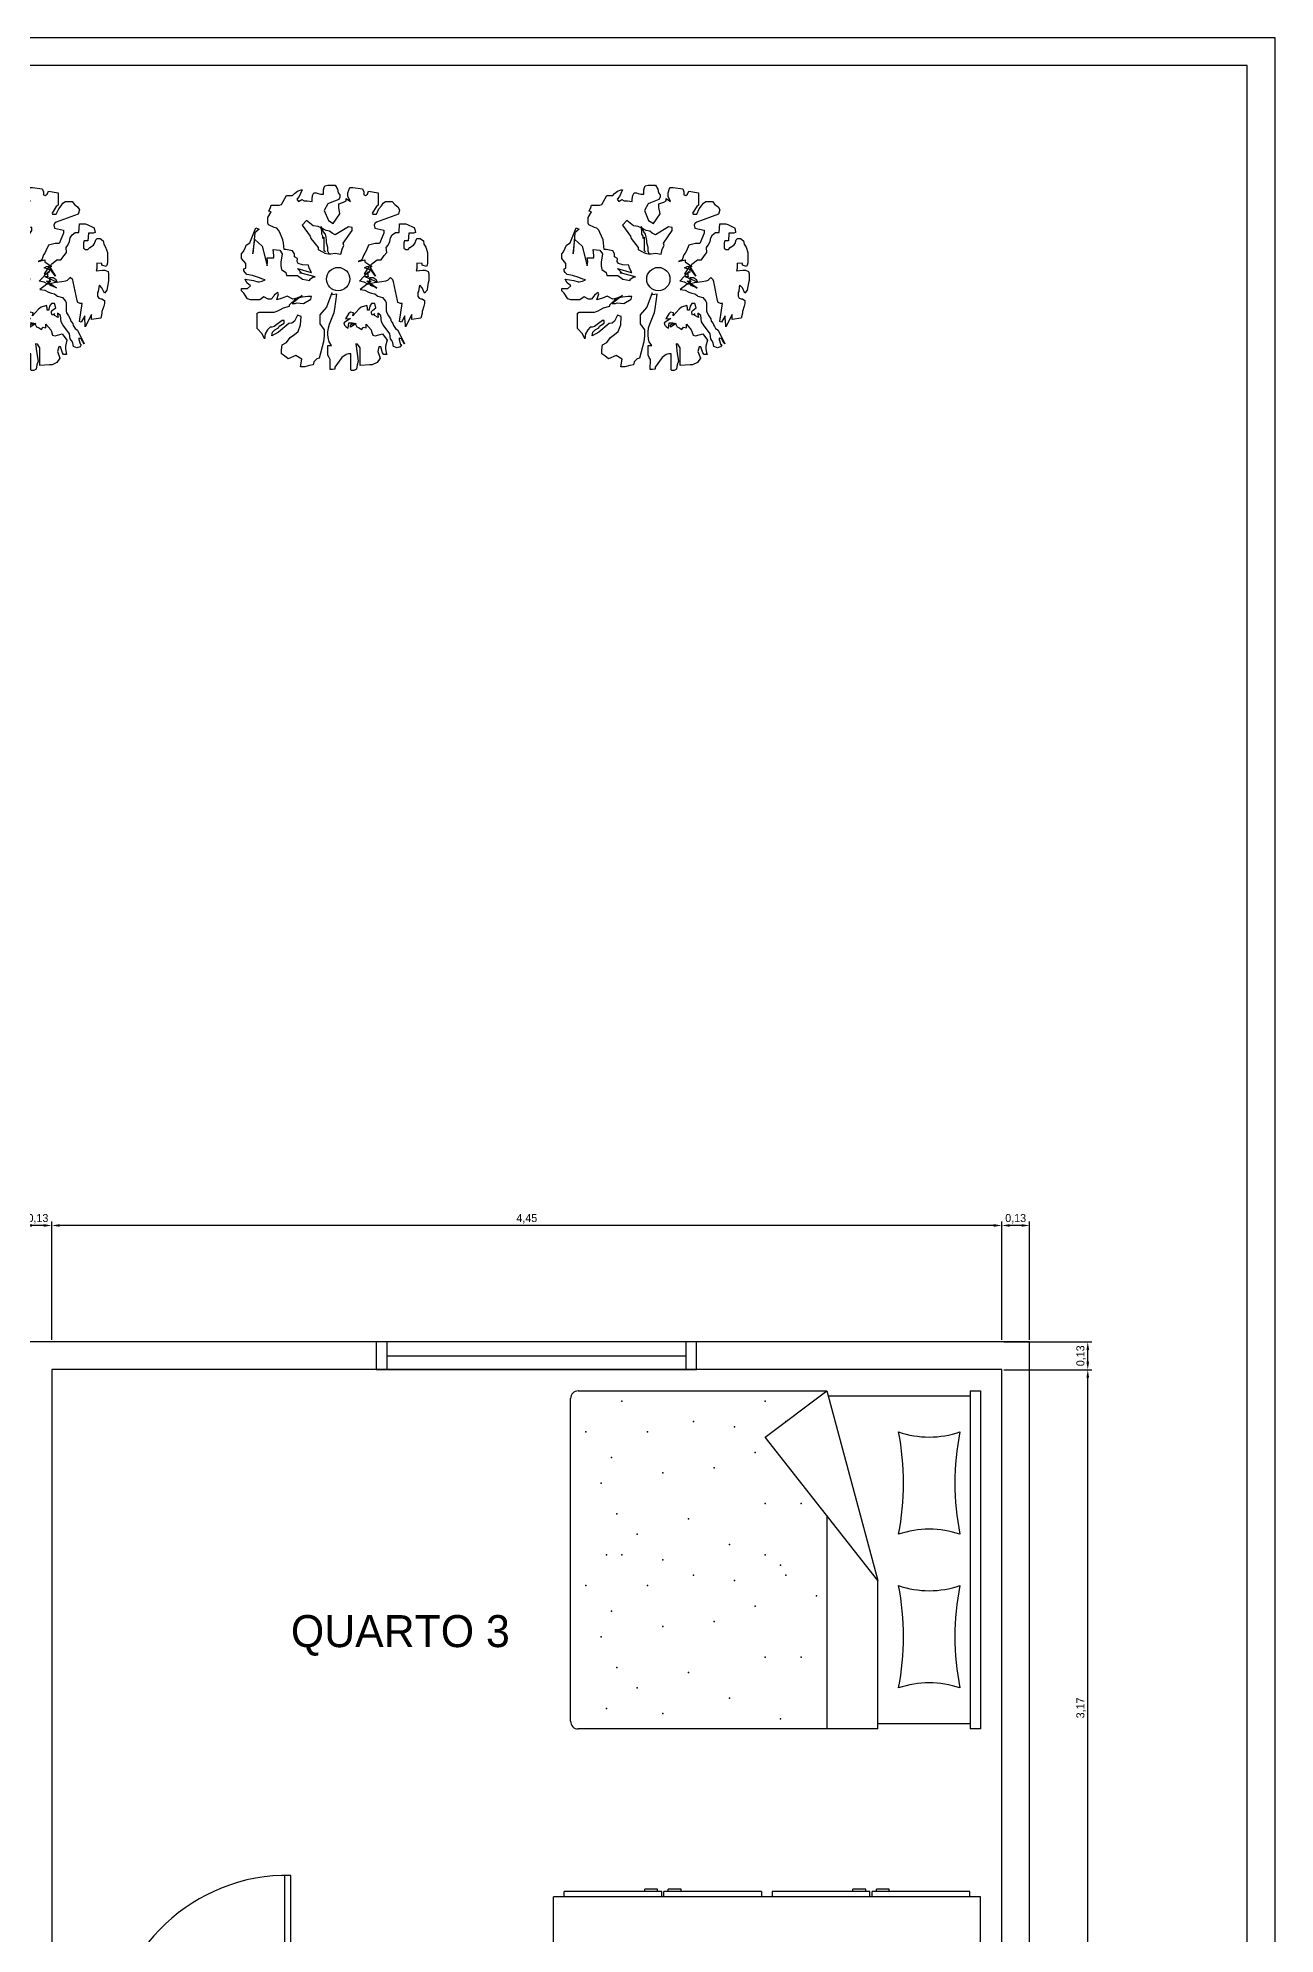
# Model space of a CAD drawing. Header units: millimetres. Extents: x 10 to 172, y 10 to 32.
# Drawn here: x 16.7 to 22.5, y 23.11 to 32 of the extents above; entities that cross this region are included whole.
import ezdxf

# ---------------------------------------------------------------- set-up
doc = ezdxf.new("R2010")
doc.units = ezdxf.units.MM
for name, color, linetype in [('Cotas', 30, 'Continuous'), ('Janelas e Portas', 6, 'Continuous'), ('Moveis e Auto.', 4, 'Continuous'), ('Paredes', 7, 'Continuous'), ('Plantas', 109, 'Continuous'), ('Terreno', 1, 'Continuous'), ('Texto', 7, 'Continuous')]:
    doc.layers.add(name, color=color, linetype=linetype)
doc.styles.add('texto', font='')
doc.styles.get('texto').set_extended_font_data('Century Gothic')
doc.dimstyles.new('ISO-25', dxfattribs={"dimscale": 0.015, "dimtxt": 2.5, "dimasz": 2.5, "dimexe": 1.25, "dimexo": 0.625, "dimtad": 1, "dimtxsty": 'Standard', "dimcen": 2.5, "dimadec": 0, "dimazin": 0, "dimtfac": 1, "dimtmove": 0, "dimatfit": 3, "dimfxl": 1, "dimarcsym": 0})

# ---------------------------------------------------------------- blocks, each defined once
blk = doc.blocks.new('cama_cas_6')
for p, q in [((-0.792, -0.048), (-0.792, 0)), ((-0.792, 0), (0.792, 0)), ((-0.792, -0.048), (0.792, -0.048)), ((-0.768, -0.048), (-0.768, -0.7135)), ((0.768, -0.048), (0.768, -0.48)), ((0.792, 0), (0.792, -0.048)), ((-0.792, -0.72), (0.096, -0.48)), ((0.096, -0.48), (-0.576, -1.008)), ((0.792, -0.48), (0.096, -0.48)), ((0.792, -0.48), (0.792, -1.884)), ((-0.576, -1.008), (-0.792, -0.72)), ((-0.792, -1.884), (-0.792, -0.72)), ((-0.2095, -0.72), (0.792, -0.72)), ((0.756, -1.92), (-0.756, -1.92))]:
    blk.add_line(p, q)
for centre, radius, start, end in [((-0.36, 1.092), 1.212, 258.57881, 281.42119), ((-1.02, -0.24), 0.444, 341.07536, 18.92464), ((0.3, -0.24), 0.444, 161.07536, 198.92464), ((-0.3, -0.24), 0.444, 341.07536, 18.92464), ((0.36, 1.092), 1.212, 258.57881, 281.42119), ((1.02, -0.24), 0.444, 161.07536, 198.92464), ((-0.36, -1.572), 1.212, 78.57881, 101.42119), ((0.36, -1.572), 1.212, 78.57881, 101.42119), ((-0.756, -1.884), 0.036, 180, 270), ((0.756, -1.884), 0.036, 270, 0)]:
    blk.add_arc(centre, radius, start, end)
for p in [(0.168, -0.768), (-0.264, -0.84), (-0.264, -0.84), (0.456, -0.84), (-0.648, -0.912), (-0.648, -0.912), (0.024, -0.936), (0.072, -0.912), (0.744, -0.936), (-0.744, -1.008), (-0.504, -1.056), (-0.264, -1.008), (-0.024, -1.008), (0.216, -1.056), (0.456, -1.008), (-0.624, -1.152), (0.096, -1.152), (-0.072, -1.176), (0.648, -1.176), (-0.432, -1.248), (0.288, -1.248), (-0.648, -1.344), (-0.192, -1.368), (0.072, -1.344), (0.528, -1.368), (-0.408, -1.488), (0, -1.488), (0.312, -1.488), (0.72, -1.488), (-0.6, -1.56), (0.12, -1.56), (-0.744, -1.68), (-0.12, -1.608), (-0.024, -1.68), (0.6, -1.608), (-0.48, -1.728), (-0.36, -1.776), (-0.216, -1.704), (-0.024, -1.752), (0.24, -1.728), (0.36, -1.776), (0.504, -1.704), (0.696, -1.752), (-0.6, -1.848), (0.12, -1.848)]:
    blk.add_point(p)
blk = doc.blocks.new('Armario')
for p, q in [((-0.0178, -0.0215), (-0.0178, -0.6215)), ((-0.0178, -0.0215), (1.9822, -0.0215)), ((1.9822, -0.0215), (1.9822, -0.6215)), ((-0.0178, -0.6215), (1.9822, -0.6215)), ((0.0322, -0.6215), (0.0322, -0.6465)), ((0.4897, -0.6215), (0.4897, -0.6465)), ((0.4997, -0.6215), (0.4997, -0.6465)), ((0.9572, -0.6465), (0.9572, -0.6215)), ((1.0072, -0.6465), (1.0072, -0.6215)), ((1.4647, -0.6215), (1.4647, -0.6465)), ((1.4747, -0.6215), (1.4747, -0.6465)), ((1.9322, -0.6215), (1.9322, -0.6465)), ((0.0322, -0.6465), (0.4897, -0.6465)), ((0.4097, -0.6465), (0.4097, -0.6565)), ((0.4097, -0.6565), (0.4697, -0.6565)), ((0.4697, -0.6465), (0.4697, -0.6565)), ((0.4997, -0.6465), (0.9572, -0.6465)), ((0.5197, -0.6465), (0.5197, -0.6565)), ((0.5197, -0.6565), (0.5797, -0.6565)), ((0.5797, -0.6465), (0.5797, -0.6565)), ((1.0072, -0.6465), (1.4647, -0.6465)), ((1.3847, -0.6465), (1.3847, -0.6565)), ((1.3847, -0.6565), (1.4447, -0.6565)), ((1.4447, -0.6465), (1.4447, -0.6565)), ((1.4747, -0.6465), (1.9322, -0.6465)), ((1.4947, -0.6465), (1.4947, -0.6565)), ((1.4947, -0.6565), (1.5547, -0.6565)), ((1.5547, -0.6465), (1.5547, -0.6565))]:
    blk.add_line(p, q)
blk = doc.blocks.new('Veget_70')
at = {"color": 74}
for points in [[(0.3034, -0.2956), (0.2949, -0.2842), (0.2892, -0.2728), (0.2778, -0.27), (0.2778, -0.2757), (0.2835, -0.2956), (0.2892, -0.3013), (0.2835, -0.3098), (0.2692, -0.3155), (0.2524, -0.3093), (0.2495, -0.2922), (0.2438, -0.2808), (0.2381, -0.2723), (0.235, -0.25), (0.2037, -0.2073), (0.1951, -0.1931), (0.192, -0.1641), (0.1778, -0.1527), (0.1778, -0.1584), (0.1806, -0.1726), (0.1806, -0.1726), (0.1635, -0.1641), (0.1635, -0.1555), (0.1524, -0.1618), (0.1495, -0.1532), (0.1495, -0.1447), (0.1552, -0.139), (0.1695, -0.1276), (0.1638, -0.1077), (0.1581, -0.1077), (0.1495, -0.1077), (0.141, -0.1191), (0.1381, -0.1333), (0.1381, -0.139), (0.1296, -0.139), (0.1296, -0.1276), (0.1267, -0.1162), (0.1011, -0.1247), (0.0897, -0.1333), (0.0612, -0.1646), (0.064, -0.1504), (0.0498, -0.1475), (0.0412, -0.1561), (0.027, -0.1788), (0.0512, -0.1778), (0.0198, -0.1978), (0.0227, -0.2092), (0.0284, -0.2149), (0.0398, -0.2234), (0.0426, -0.1978), (0.054, -0.1978), (0.0597, -0.1978), (0.0768, -0.2006), (0.0498, -0.2187), (0.0498, -0.2073), (0.0555, -0.2045), (0.0726, -0.2016), (0.0801, -0.2172), (0.0886, -0.22), (0.1029, -0.2286), (0.1096, -0.2187), (0.1239, -0.2216), (0.1239, -0.2045), (0.1467, -0.2301), (0.1495, -0.2386), (0.1552, -0.2557), (0.1666, -0.2586), (0.2006, -0.2488), (0.2223, -0.2785), (0.2151, -0.307), (0.2151, -0.3184), (0.2179, -0.3383), (0.2208, -0.3468), (0.2065, -0.3468), (0.2008, -0.3383), (0.1923, -0.3098), (0.1837, -0.3098), (0.178, -0.3326), (0.1894, -0.3639), (0.1752, -0.3839), (0.1524, -0.3953), (0.141, -0.3953), (0.0954, -0.3981), (0.0954, -0.3639), (0.0954, -0.3497), (0.0954, -0.3383), (0.0954, -0.3155), (0.084, -0.2984), (0.0754, -0.2956), (0.0811, -0.3412), (0.0868, -0.3782), (0.0811, -0.3953), (0.0783, -0.4152), (0.0669, -0.4209), (0.0555, -0.4209), (0.0526, -0.418), (0.0526, -0.4066), (0.0526, -0.3924), (0.0526, -0.3782), (0.0526, -0.3525), (0.0526, -0.344), (0.0412, -0.344), (0.0298, -0.3468), (0.0099, -0.3611), (-0.0227, -0.406), (-0.0227, -0.4146), (-0.0341, -0.4174), (-0.0455, -0.4174), (-0.0443, -0.3696), (-0.05, -0.3611), (-0.0557, -0.3497), (-0.0557, -0.3355), (-0.0557, -0.3155), (-0.0557, -0.3041), (-0.0471, -0.3041), (-0.0386, -0.3041), (-0.05, -0.2871), (-0.0528, -0.2728), (-0.0557, -0.2557), (-0.0557, -0.2415), (-0.0528, -0.2216), (-0.0471, -0.2045), (-0.0257, -0.15), (-0.0228, -0.1329), (-0.0128, -0.063), (-0.0343, -0.0662), (-0.0371, -0.0577), (-0.0614, -0.1247), (-0.0931, -0.16), (-0.0931, -0.1828), (-0.0931, -0.2027), (-0.0728, -0.2301), (-0.0728, -0.2586), (-0.0756, -0.2871), (-0.0956, -0.3639), (-0.107, -0.3668), (-0.1212, -0.381), (-0.1241, -0.3953), (-0.1412, -0.3981), (-0.1639, -0.4038), (-0.1839, -0.4038), (-0.1771, -0.368), (-0.2056, -0.3509), (-0.2409, -0.3668), (-0.258, -0.3525), (-0.2722, -0.344), (-0.2722, -0.3241), (-0.2694, -0.3013), (-0.2494, -0.2899), (-0.2323, -0.2671), (-0.2124, -0.2529), (-0.1953, -0.2386), (-0.1839, -0.2073), (-0.181, -0.1675), (-0.1981, -0.1618), (-0.2124, -0.1902), (-0.2238, -0.1988), (-0.238, -0.2016), (-0.2865, -0.2415), (-0.3178, -0.2586), (-0.315, -0.2415), (-0.3036, -0.2301), (-0.2865, -0.2216), (-0.2836, -0.213), (-0.2608, -0.1988), (-0.2608, -0.1874), (-0.2694, -0.1874), (-0.3064, -0.2159), (-0.3178, -0.2187), (-0.3264, -0.2187), (-0.3378, -0.2301), (-0.3492, -0.25), (-0.352, -0.2728), (-0.3634, -0.25), (-0.3862, -0.2244), (-0.3862, -0.2045), (-0.3862, -0.1703), (-0.3862, -0.1532), (-0.3777, -0.1475), (-0.3378, -0.1475), (-0.3207, -0.1475), (-0.3064, -0.1475), (-0.2893, -0.1418), (-0.2779, -0.1361), (-0.2637, -0.1276), (-0.2352, -0.1191), (-0.2352, -0.1134), (-0.2238, -0.102), (-0.2124, -0.0934), (-0.2038, -0.082), (-0.181, -0.0735), (-0.1753, -0.0706), (-0.223, -0.1066), (-0.2088, -0.1066), (-0.2002, -0.1037), (-0.1689, -0.1066), (-0.1347, -0.0867), (-0.1318, -0.0753), (-0.1489, -0.0753), (-0.1746, -0.0781), (-0.2202, -0.0867), (-0.2466, -0.0735), (-0.2694, -0.082), (-0.295, -0.0906), (-0.2865, -0.0621), (-0.2893, -0.0564), (-0.3064, -0.0678), (-0.3093, -0.0735), (-0.3207, -0.0877), (-0.3349, -0.0877), (-0.3549, -0.0763), (-0.3748, -0.0906), (-0.3891, -0.0906), (-0.3948, -0.0906), (-0.4062, -0.0906), (-0.4176, -0.0906), (-0.4318, -0.0849), (-0.4489, -0.0593), (-0.4603, -0.0479), (-0.4603, -0.0393), (-0.4603, -0.0365), (-0.4318, -0.0365), (-0.4176, -0.0251), (-0.4347, -0.0108), (-0.4432, 0.0062), (-0.4033, 0.0005), (-0.3834, -0.0052), (-0.3777, -0.0052), (-0.3634, -0.0023), (-0.3492, 0.0034), (-0.3606, 0.0062), (-0.3805, 0.0148), (-0.409, 0.0233), (-0.4347, 0.029), (-0.4432, 0.0376), (-0.4489, 0.0461), (-0.4489, 0.0546), (-0.4404, 0.0575), (-0.4404, 0.0803), (-0.4603, 0.103), (-0.4603, 0.1258), (-0.4518, 0.1344), (-0.4432, 0.1515), (-0.4375, 0.1657), (-0.4204, 0.1771), (-0.3922, 0.2466), (-0.3779, 0.2409), (-0.3979, 0.2238), (-0.4062, 0.1258), (-0.3979, 0.1925), (-0.3637, 0.1612), (-0.3406, 0.0689), (-0.3378, 0.0888), (-0.3406, 0.1059), (-0.3292, 0.1059), (-0.3093, 0.1059), (-0.3093, 0.1173), (-0.3121, 0.1458), (-0.2808, 0.1429), (-0.2694, 0.1258), (-0.2751, 0.086), (-0.2751, 0.0689), (-0.2722, 0.0518), (-0.2523, 0.0376), (-0.2494, 0.0233), (-0.238, 0.0233), (-0.197, 0.0233), (-0.1742, 0.0062), (-0.14, 0.0005), (-0.1401, 0.0062), (-0.123, 0.0176), (-0.1144, 0.0176), (-0.1869, 0.0359), (-0.1784, 0.0359), (-0.1983, 0.0559), (-0.1344, 0.0376), (-0.1314, 0.0376), (-0.1428, 0.0575), (-0.1457, 0.0717), (-0.1742, 0.0746), (-0.1941, 0.0803), (-0.1998, 0.0888), (-0.1981, 0.103), (-0.2124, 0.1116), (-0.2124, 0.1258), (-0.2209, 0.1401), (-0.2523, 0.1458), (-0.2608, 0.1458), (-0.2637, 0.1771), (-0.2665, 0.1913), (-0.2808, 0.2255), (-0.2865, 0.2369), (-0.295, 0.2454), (-0.3064, 0.2483), (-0.3336, 0.2612), (-0.3364, 0.2698), (-0.3364, 0.284), (-0.3364, 0.2954), (-0.3207, 0.3223), (-0.3321, 0.3251), (-0.3235, 0.3422), (-0.3207, 0.3536), (-0.2836, 0.3536), (-0.2722, 0.3565), (-0.2494, 0.3992), (-0.2209, 0.3992), (-0.2124, 0.4077), (-0.1981, 0.4191), (-0.181, 0.4248), (-0.1753, 0.4248), (-0.1839, 0.4077), (-0.1896, 0.3935), (-0.201, 0.3821), (-0.1924, 0.3707), (-0.1782, 0.3793), (-0.1668, 0.3736), (-0.1525, 0.3736), (-0.1298, 0.3707), (-0.1298, 0.3821), (-0.1269, 0.3992), (-0.1212, 0.4106), (-0.1098, 0.4106), (-0.1013, 0.4077), (-0.0899, 0.4049), (-0.0756, 0.4049), (-0.0756, 0.4163), (-0.0756, 0.4248), (-0.0728, 0.4362), (-0.0699, 0.4447), (-0.0557, 0.4476), (-0.0443, 0.4476), (-0.0215, 0.4476), (-0.0101, 0.4277), (-0.0072, 0.4106), (0.0013, 0.402), (0.0013, 0.3906), (-0.0044, 0.3793), (-0.0443, 0.365), (-0.0557, 0.3593), (-0.0728, 0.328), (-0.0528, 0.2814), (-0.03, 0.2672), (0.0013, 0.3134), (-0.0044, 0.3419), (-0.0044, 0.3589), (0.0184, 0.3675), (0.0298, 0.3732), (0.0298, 0.3846), (0.0498, 0.3707), (0.0384, 0.3935), (0.0384, 0.4106), (0.0469, 0.4362), (0.0612, 0.4362), (0.1068, 0.4305), (0.1125, 0.4163), (0.1125, 0.4077), (0.1125, 0.402), (0.121, 0.3992), (0.1296, 0.4049), (0.1353, 0.4191), (0.1809, 0.4106), (0.1809, 0.3963), (0.1809, 0.365), (0.1809, 0.3536), (0.1723, 0.3479), (0.1524, 0.3166), (0.1552, 0.3109), (0.1723, 0.3109), (0.1837, 0.3365), (0.1951, 0.3508), (0.2037, 0.3622), (0.2151, 0.3707), (0.2464, 0.3707), (0.2578, 0.3565), (0.2721, 0.3451), (0.2806, 0.3308), (0.2749, 0.3109), (0.1723, 0.2739), (0.1638, 0.2682), (0.1609, 0.2597), (0.1638, 0.2454), (0.2065, 0.2369), (0.2065, 0.2226), (0.1866, 0.1742), (0.1666, 0.1742), (0.1353, 0.1657), (0.1239, 0.1401), (0.1182, 0.1287), (0.1125, 0.1201), (0.1039, 0.0974), (0.0868, 0.0888), (0.1183, 0.0967), (0.1183, 0.0882), (0.1501, 0.0657), (0.1415, 0.0628), (0.1684, 0.0207), (0.1472, 0.0486), (0.1155, 0.0597), (0.1269, 0.0654), (0.1383, 0.0683), (0.1153, 0.0319), (0.1267, 0.0319), (0.141, 0.0433), (0.1438, 0.0603), (0.1495, 0.0774), (0.1752, 0.0974), (0.1944, 0.097), (0.2087, 0.1169), (0.2201, 0.1311), (0.2179, 0.1543), (0.2265, 0.1657), (0.235, 0.1828), (0.2379, 0.1999), (0.2464, 0.2141), (0.2607, 0.2255), (0.2778, 0.2255), (0.2806, 0.2654), (0.2977, 0.2654), (0.3091, 0.2654), (0.3177, 0.2625), (0.3433, 0.2511), (0.349, 0.2483), (0.3519, 0.2397), (0.3547, 0.2255), (0.3462, 0.2226), (0.3319, 0.2226), (0.3234, 0.2226), (0.3205, 0.1856), (0.3034, 0.1856), (0.3006, 0.1771), (0.3006, 0.1572), (0.3006, 0.1515), (0.3091, 0.1458), (0.3148, 0.1458), (0.3205, 0.1458), (0.3291, 0.1543), (0.3462, 0.1657), (0.3519, 0.1742), (0.3576, 0.1913), (0.3633, 0.197), (0.3775, 0.197), (0.3918, 0.1856), (0.3946, 0.1714), (0.4032, 0.1572), (0.4117, 0.1315), (0.4117, 0.1173), (0.4117, 0.0974), (0.4117, 0.0831), (0.4089, 0.0717), (0.406, 0.066), (0.3861, 0.0717), (0.3861, 0.0803), (0.3618, 0.082), (0.3618, 0.0564), (0.3589, 0.045), (0.3889, 0.0489), (0.4003, 0.0489), (0.4146, 0.0433), (0.4174, 0.0319), (0.4174, 0.0148), (0.4174, 0.0005), (0.4146, -0.0108), (0.4117, -0.0279), (0.4089, -0.045), (0.3975, -0.0593), (0.3861, -0.0336), (0.3747, -0.0222), (0.3718, -0.0308), (0.369, -0.0507), (0.3661, -0.0564), (0.3661, -0.0735), (0.3718, -0.082), (0.3804, -0.0849), (0.3861, -0.0849), (0.3975, -0.0934), (0.3975, -0.1077), (0.3946, -0.1191), (0.3861, -0.1447), (0.3861, -0.1532), (0.3804, -0.176), (0.3376, -0.1817), (0.3376, -0.1589), (0.3081, -0.217), (0.3081, -0.2085), (0.3053, -0.1743), (0.3053, -0.1658), (0.2891, -0.1942), (0.2805, -0.1913), (0.2929, -0.1076), (0.2844, -0.1076), (0.273, -0.1019), (0.2701, -0.0934), (0.2521, -0.0052), (0.2493, 0.0034), (0.2379, 0.0148), (0.2236, 0.0005), (0.2151, -0.0023), (0.198, -0.0052), (0.1609, -0.0108), (0.1495, -0.0137), (0.141, -0.0165), (0.1324, -0.0165), (0.1153, -0.008), (0.0925, -0.0023), (0.1354, 0.0426), (0.1297, 0.0341), (0.1326, 0.017), (0.1183, 0.0199), (0.177, -0.0078), (0.1713, 0.0036), (0.157, 0.0122), (0.1399, 0.0122), (0.1399, 0.0122), (0.1399, -0.0049), (0.1428, -0.022), (0.1684, -0.0306), (0.1741, -0.0362), (0.1269, -0.0029), (0.1411, -0.0029), (0.1468, -0.0029), (0.0954, -0.0422), (0.1182, -0.045), (0.1353, -0.0536), (0.1495, -0.0593), (0.1638, -0.0621), (0.1723, -0.0678), (0.178, -0.0735), (0.2008, -0.0792), (0.2151, -0.0963), (0.2179, -0.1048), (0.2179, -0.1191), (0.2179, -0.1276), (0.2179, -0.1418), (0.2208, -0.1504), (0.2293, -0.1646), (0.2379, -0.1788), (0.2407, -0.1902), (0.2493, -0.2016), (0.2521, -0.2102), (0.255, -0.2159), (0.2607, -0.2244), (0.2721, -0.2329)], [(0.0579, 0.2351), (0.0579, 0.2494), (0.0408, 0.2522), (-0.0215, 0.2141), (-0.0357, 0.2226), (-0.0471, 0.2312), (-0.0642, 0.234), (-0.0842, 0.2454), (-0.1013, 0.254), (-0.1241, 0.2568), (-0.1558, 0.2822), (-0.1757, 0.2594), (-0.1383, 0.2084), (-0.1355, 0.197), (-0.1013, 0.1543), (-0.1013, 0.1458), (-0.0813, 0.1344), (-0.0699, 0.1287), (-0.0528, 0.1258), (-0.0414, 0.1258), (-0.0215, 0.1287), (0.0055, 0.1239), (0.0112, 0.1467), (0.0198, 0.1638), (0.0169, 0.1752)]]:
    blk.add_lwpolyline(points, close=True, dxfattribs=at)
at = {"color": 47}
for points in [[(-0.05, 0.1258), (-0.0557, 0.1372), (-0.0557, 0.1543), (-0.0585, 0.1657), (-0.0614, 0.1771), (-0.0614, 0.1885), (-0.0642, 0.2027), (-0.0671, 0.2169), (-0.0756, 0.2283), (-0.0785, 0.2369), (-0.087, 0.254)], [(-0.0671, 0.1344), (-0.0728, 0.1401), (-0.0728, 0.1486), (-0.0728, 0.1628), (-0.0728, 0.1714), (-0.0728, 0.1885), (-0.0728, 0.2027), (-0.0785, 0.197), (-0.0785, 0.2084), (-0.0842, 0.2169), (-0.0842, 0.2312), (-0.087, 0.2454)]]:
    blk.add_lwpolyline(points, dxfattribs=at)
blk.add_circle((-0.0075, 0.0071), 0.0546, dxfattribs=at)
blk = doc.blocks.new('*D31')
at = {"layer": 'Cotas', "color": 0, "lineweight": -2, "transparency": 16777216}
for p, q in [((21.2294, 25.7595), (21.6415, 25.7595)), ((21.6227, 22.627), (21.6227, 25.722)), ((21.2294, 22.5895), (21.6415, 22.5895))]:
    blk.add_line(p, q, dxfattribs=at)
at = {"layer": 'Cotas', "color": 0, "transparency": 16777216}
for points in [[(21.6165, 25.722), (21.629, 25.722), (21.6227, 25.7595)], [(21.6165, 22.627), (21.629, 22.627), (21.6227, 22.5895)]]:
    blk.add_solid(points, dxfattribs=at)
at = {"layer": 'Cotas', "color": 0, "transparency": 16777216, "insert": (21.5915, 24.1745), "char_height": 0.0375, "attachment_point": 5, "rotation": 90}
blk.add_mtext('3,17', dxfattribs=at)
blk = doc.blocks.new('*D32')
at = {"layer": 'Cotas', "color": 0, "lineweight": -2, "transparency": 16777216}
for p, q in [((21.2294, 25.8895), (21.6415, 25.8895)), ((21.6227, 25.797), (21.6227, 25.852)), ((21.2294, 25.7595), (21.6415, 25.7595))]:
    blk.add_line(p, q, dxfattribs=at)
at = {"layer": 'Cotas', "color": 0, "transparency": 16777216}
for points in [[(21.6165, 25.852), (21.629, 25.852), (21.6227, 25.8895)], [(21.6165, 25.797), (21.629, 25.797), (21.6227, 25.7595)]]:
    blk.add_solid(points, dxfattribs=at)
at = {"layer": 'Cotas', "color": 0, "transparency": 16777216, "insert": (21.5915, 25.8245), "char_height": 0.0375, "attachment_point": 5, "rotation": 90}
blk.add_mtext('0,13', dxfattribs=at)
blk = doc.blocks.new('*D34')
at = {"layer": 'Cotas', "color": 0, "lineweight": -2, "transparency": 16777216}
for p, q in [((21.22, 25.8988), (21.22, 26.4541)), ((21.3125, 26.4354), (21.2575, 26.4354)), ((21.35, 25.8988), (21.35, 26.4541))]:
    blk.add_line(p, q, dxfattribs=at)
at = {"layer": 'Cotas', "color": 0, "transparency": 16777216}
for points in [[(21.2575, 26.4416), (21.2575, 26.4291), (21.22, 26.4354)], [(21.3125, 26.4416), (21.3125, 26.4291), (21.35, 26.4354)]]:
    blk.add_solid(points, dxfattribs=at)
at = {"layer": 'Cotas', "color": 0, "transparency": 16777216, "insert": (21.285, 26.4666), "char_height": 0.0375, "attachment_point": 5}
blk.add_mtext('0,13', dxfattribs=at)
blk = doc.blocks.new('*D35')
at = {"layer": 'Cotas', "color": 0, "lineweight": -2, "transparency": 16777216}
for p, q in [((16.77, 25.8988), (16.77, 26.4541)), ((21.1825, 26.4354), (16.8075, 26.4354)), ((21.22, 25.8988), (21.22, 26.4541))]:
    blk.add_line(p, q, dxfattribs=at)
at = {"layer": 'Cotas', "color": 0, "transparency": 16777216}
for points in [[(16.8075, 26.4416), (16.8075, 26.4291), (16.77, 26.4354)], [(21.1825, 26.4416), (21.1825, 26.4291), (21.22, 26.4354)]]:
    blk.add_solid(points, dxfattribs=at)
at = {"layer": 'Cotas', "color": 0, "transparency": 16777216, "insert": (18.995, 26.4666), "char_height": 0.0375, "attachment_point": 5}
blk.add_mtext('4,45', dxfattribs=at)
blk = doc.blocks.new('*D36')
at = {"layer": 'Cotas', "color": 0, "lineweight": -2, "transparency": 16777216}
for p, q in [((16.64, 25.8988), (16.64, 26.4541)), ((16.7325, 26.4354), (16.6775, 26.4354)), ((16.77, 25.8988), (16.77, 26.4541))]:
    blk.add_line(p, q, dxfattribs=at)
at = {"layer": 'Cotas', "color": 0, "transparency": 16777216}
for points in [[(16.6775, 26.4416), (16.6775, 26.4291), (16.64, 26.4354)], [(16.7325, 26.4416), (16.7325, 26.4291), (16.77, 26.4354)]]:
    blk.add_solid(points, dxfattribs=at)
at = {"layer": 'Cotas', "color": 0, "transparency": 16777216, "insert": (16.705, 26.4666), "char_height": 0.0375, "attachment_point": 5}
blk.add_mtext('0,13', dxfattribs=at)

msp = doc.modelspace()

# ---------------------------------------------------------------- linework, layer by layer
at = {"layer": 'Janelas e Portas'}
for p, q in [((19.79, 25.89), (18.29, 25.89)), ((18.29, 25.89), (18.29, 25.76)), ((18.34, 25.89), (18.34, 25.76)), ((19.74, 25.89), (19.74, 25.76)), ((19.79, 25.76), (19.79, 25.89)), ((18.34, 25.825), (19.74, 25.825)), ((18.29, 25.76), (19.79, 25.76))]:
    msp.add_line(p, q, dxfattribs=at)
msp.add_lwpolyline([(17.89, 22.59), (17.89, 23.39), (17.86, 23.39), (17.86, 22.59)], close=True, dxfattribs=at)
msp.add_arc((17.875, 22.5544), 0.8358, 88.97161, 177.55698, dxfattribs=at)
at = {"layer": 'Paredes'}
for p, q in [((21.35, 25.89), (14.43, 25.89)), ((21.35, 14.99), (21.35, 25.89)), ((21.22, 25.76), (16.77, 25.76)), ((16.77, 25.76), (16.77, 22.59)), ((21.22, 22.59), (21.22, 25.76))]:
    msp.add_line(p, q, dxfattribs=at)
at = {"layer": 'Terreno'}
for p, q in [((22.5, 32), (10, 32)), ((22.5, 10), (22.5, 32)), ((22.37, 31.87), (13.36, 31.87)), ((22.37, 10.13), (22.37, 31.87))]:
    msp.add_line(p, q, dxfattribs=at)

# ---------------------------------------------------------------- block references
at = {"layer": 'Moveis e Auto.'}
for name, p, rotation in [('cama_cas_6', (21.12, 24.868), 270), ('Armario', (21.1022, 22.6686), 180)]:
    msp.add_blockref(name, p, dxfattribs=dict(at, rotation=rotation))
at = {"layer": 'Plantas'}
for p in [(16.6186, 30.8629), (18.1186, 30.8629), (19.6186, 30.8629)]:
    msp.add_blockref('Veget_70', p, dxfattribs=at)

# ---------------------------------------------------------------- texts
at = {"layer": 'Texto', "insert": (17.89, 24.6095), "char_height": 0.15, "attachment_point": 1, "style": 'texto'}
msp.add_mtext_dynamic_manual_height_columns('QUARTO 3', width=1.402724, gutter_width=0.75, heights=[0], dxfattribs=at)

# ---------------------------------------------------------------- dimensions: what is measured, and where the dimension line sits
at = {"layer": 'Cotas'}
for base, p1, p2, picture, middle in [((16.64, 26.4354), (16.77, 25.8895), (16.64, 25.8895), '*D36', (16.705, 26.4666)), ((16.77, 26.4354), (21.22, 25.8895), (16.77, 25.8895), '*D35', (18.995, 26.4666))]:
    dim = msp.add_linear_dim(base=base, p1=p1, p2=p2, dimstyle='ISO-25', override={"dimtmove": 1}, dxfattribs=at)
    dim.commit()
    dim.dimension.update_dxf_attribs({"geometry": picture, "text_midpoint": middle})
dim = msp.add_linear_dim(base=(21.22, 26.4354), p1=(21.35, 25.8895), p2=(21.22, 25.8895), dimstyle='ISO-25', dxfattribs=at)
dim.commit()
dim.dimension.update_dxf_attribs({"geometry": '*D34', "text_midpoint": (21.285, 26.4666)})
for base, p1, p2, picture, middle in [((21.6227, 25.8895), (21.22, 25.7595), (21.22, 25.8895), '*D32', (21.5915, 25.8245)), ((21.6227, 25.7595), (21.22, 22.5895), (21.22, 25.7595), '*D31', (21.5915, 24.1745))]:
    dim = msp.add_linear_dim(base=base, p1=p1, p2=p2, angle=90, dimstyle='ISO-25', override={"dimtmove": 1}, dxfattribs=at)
    dim.commit()
    dim.dimension.update_dxf_attribs({"geometry": picture, "text_midpoint": middle})

doc.saveas('drawing.dxf')
